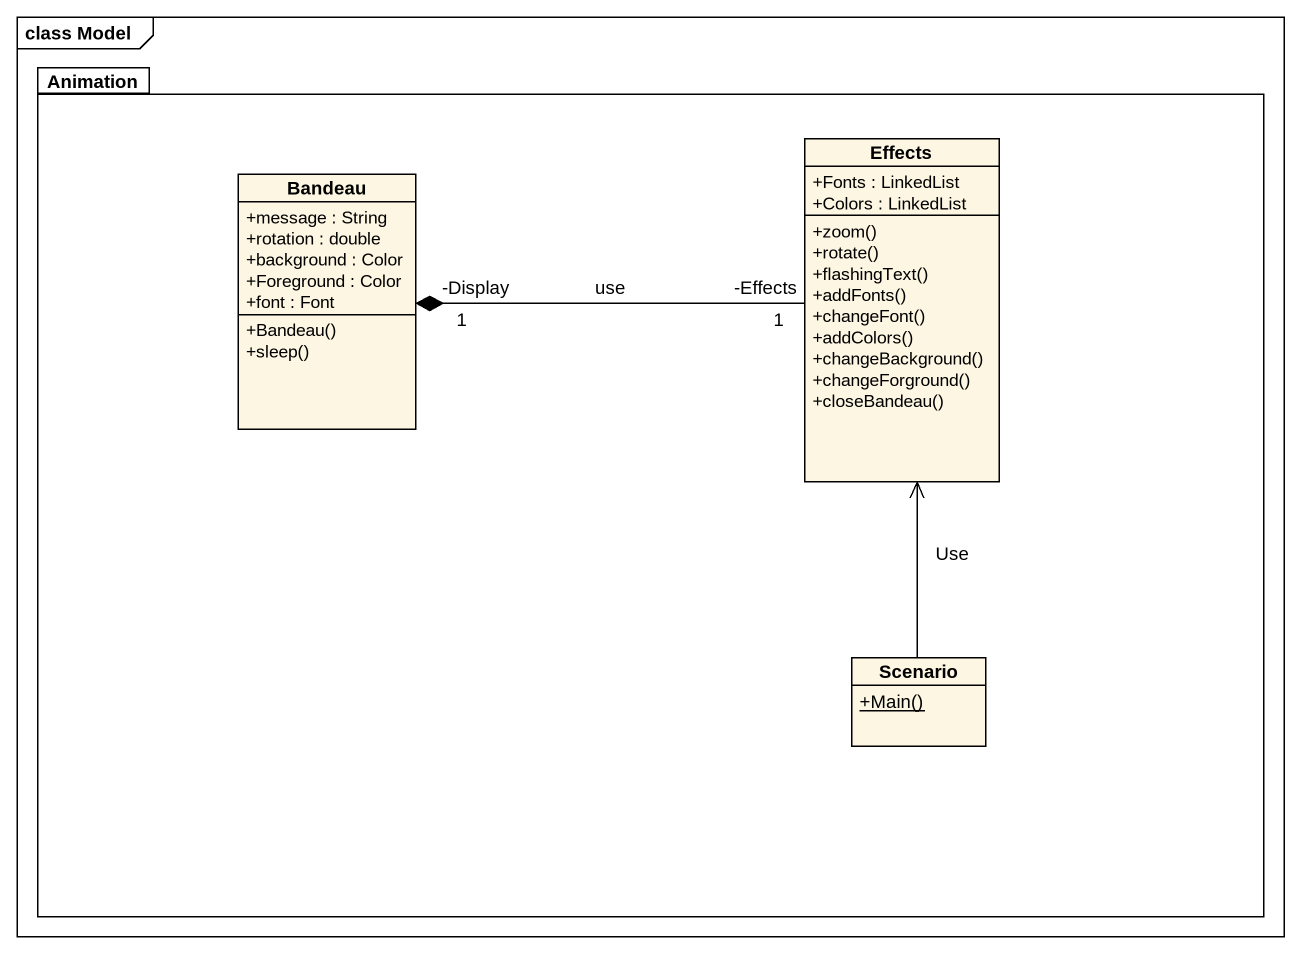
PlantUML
@startuml
mainframe class Model
hide circle
hide empty members
skinparam classAttributeIconSize 0
package Animation {
  class Bandeau {
    +message : String
    +rotation : double
    +background : Color
    +Foreground : Color
    +font : Font
    +Bandeau()
    +sleep()
  }
  class Effects {
    +Fonts : LinkedList
    +Colors : LinkedList
    +zoom()
    +rotate()
    +flashingText()
    +addFonts()
    +changeFont()
    +addColors()
    +changeBackground()
    +changeForground()
    +closeBandeau()
  }
  class Scenario {
    {static} +Main()
  }
}
Bandeau "-Display\n1" *-right- "-Effects\n1" Effects : use
Scenario -up-> Effects : Use
@enduml
